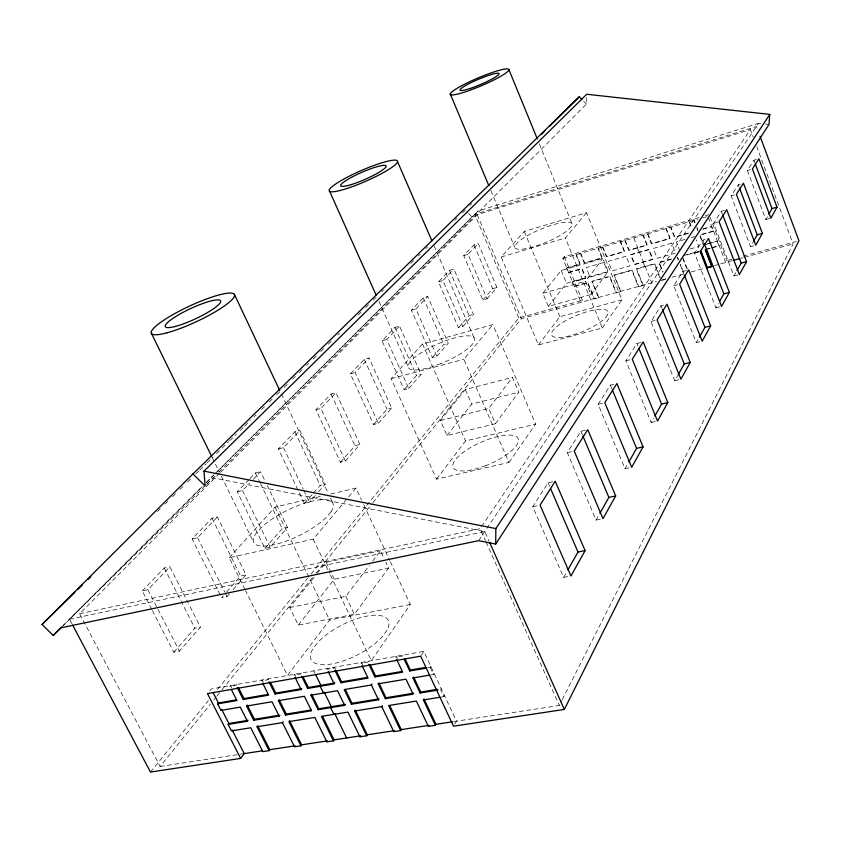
<?xml version="1.0" encoding="UTF-8"?>
<svg xmlns="http://www.w3.org/2000/svg" width="841" height="841" viewBox="0 0 841 841"><rect width="100%" height="100%" fill="white"/><g stroke="black" fill="none" stroke-linecap="round" stroke-linejoin="round"><path stroke-width="0.63" stroke-dasharray="4.21 3.15" d="M218.807 472.274L586.419 104.074L586.65 96.704M453.898 721.567L559.286 705.462L561.651 700.784M562.251 699.607L793.105 243.953L756.826 146.807M552.821 481.725L548.048 482.776L532.774 506.713L563.659 577.41L566.781 571.891M585.462 430.214L580.91 431.286L567.276 452.647L596.048 520.074L599.255 514.408M613.636 384.316L610.366 385.125L598.13 404.311L625.052 468.752L628.248 463.086M640.684 342.539L636.931 343.506L625.872 360.831L651.165 422.529L653.615 418.187M663.402 305.157L660.994 305.798L650.966 321.514L674.797 380.689L677.32 376.221M686.372 270.508L682.913 271.464L673.767 285.793L696.295 342.634L698.766 338.271M705.168 239.443L702.939 240.074L694.571 253.194L715.933 307.869L718.372 303.569M724.543 210.334L721.326 211.27L713.631 223.317L733.941 275.995L735.759 272.778M740.322 184.126L738.251 184.736L731.165 195.848L750.519 246.665L752.958 242.345M756.395 159.475L753.893 160.221L747.344 170.502L765.815 219.575L768.306 215.18M454.697 724.185L456.463 721.179L423.801 651.407L211.249 688.979L208.999 691.744M731.838 259.238L726.771 260.626L725.678 262.497L708.322 217.546M441.346 697.031L443.911 696.621L444.511 695.633L441.945 696.054M441.252 688.674L440.642 689.652L443.911 696.621M430.97 674.913L433.535 674.482L434.145 673.515L431.58 673.946M427.68 667.901L430.245 667.46L430.865 666.493L428.3 666.934M421.299 655.234L423.801 651.407M478.645 540.658L758.508 123.333L760.832 123.595M481.567 526.529L750.393 129.598L753.147 136.978M390.35 561.735L410.303 604.49L371.344 660.584L330.166 574.54M508.984 462.413L535.633 424.064L492.847 324.615L422.529 343.99L391.16 378.681L436.542 479.16L508.984 462.413L463.843 359.265L492.847 324.615M602.366 327.979L621.93 299.817L586.534 212.689L524.269 231.485L501.194 256.999L538.461 344.936L602.366 327.979L565.341 238.014L586.534 212.689M333.131 668.259L333.803 667.323M314.019 577.378L289.725 607.538L298.303 625.084L354.355 614.266L388.563 568.064L385.872 562.303M495.433 423.706L518.76 392.2L512.4 377.42L465.325 389.541L440.337 420.563L447.023 435.533L495.433 423.706L488.768 408.474L512.4 377.42M591.034 294.581L608.138 271.475L602.871 258.534L561.252 270.455L542.865 293.278L548.364 306.376L591.034 294.581L585.567 281.272L602.871 258.534M564.3 256.705L582.35 300.405L580.942 302.287L562.839 258.502L564.3 256.705L700.238 217.241M410.303 604.49L329.567 620.048L287.527 675.407L245.572 590.666M436.542 479.16L465.557 440.957L535.633 424.064M538.461 344.936L559.896 316.7L621.93 299.817M289.725 607.538L345.798 596.353L369.441 565.278M372.595 561.136L380.479 550.781L383.717 557.688M298.303 625.084L334.276 579.239L388.563 568.064M447.023 435.533L471.706 404.069L518.76 392.2M548.364 306.376L566.54 283.207L608.138 271.475M219.575 473.283L79.611 613.741L160.116 766.456L210.429 704.096M213.73 700.006L216.2 696.937M217.031 695.917L221.151 690.797M221.982 689.778L312.715 577.315M316.016 573.226L372.1 503.706M372.931 502.687L521.409 318.665L656.506 281.514M317.257 573.352L326.171 562.293L380.479 550.781M150.465 772.059L208.4 700.616M217.504 689.399L307.722 578.156M311.033 574.077L518.771 317.919L582.35 300.405M244.994 589.488L229.257 557.709L313.241 539.176L355.985 488.106L361.535 499.985M152.389 610.598L173.782 652.238L179.417 651.155L200.41 627.113L188.647 603.901M223.222 595.88L221.572 597.772L227.017 596.637L229.614 593.672M233.062 589.72L246.014 574.876L217.399 516.91L212.027 518.172L192.137 538.923L220.416 595.46M249.041 479.559L237.288 491.817L264.894 548.385L270.171 547.218L287.443 527.433L267.291 485.614M318.602 491.754L325.246 484.143L299.911 430.445L294.876 431.738L278.382 448.957L304.358 503.412L309.456 502.224L315.28 495.559M345.399 461.068L359.874 444.49L335.927 392.705L331.039 394.009L315.922 409.788L340.447 462.277L345.399 461.068L320.873 408.474L335.927 392.705M378.376 423.286L391.706 408.032L369.01 358.035L364.269 359.338L350.361 373.846L373.583 424.505L378.376 423.286L355.165 372.542L369.01 358.035M408.768 388.479L421.078 374.392L399.507 326.066L394.913 327.37L382.077 340.763L404.122 389.698L408.768 388.479L386.734 339.459L399.507 326.066M436.857 356.321L448.253 343.265L427.712 296.505L423.254 297.809L411.365 310.203L432.337 357.541L436.857 356.321L415.896 308.899L427.712 296.505M462.886 326.497L473.472 314.376L453.877 269.088L449.536 270.382L438.508 281.882L458.503 327.717L462.886 326.497L442.902 280.589L453.877 269.088M487.097 298.786L496.947 287.496L478.214 243.585L473.988 244.868L463.727 255.58L482.829 299.995L487.097 298.786L467.995 254.297L478.214 243.585M173.782 652.238L194.849 628.216L200.41 627.113M226.544 592.096L240.642 576.022L246.014 574.876M264.894 548.385L282.25 528.611L287.443 527.433M304.358 503.412L312.705 493.898M313.535 492.952L320.211 485.341L325.246 484.143M340.447 462.277L354.997 445.698L359.874 444.49M373.583 424.505L386.976 409.241L391.706 408.032M404.122 389.698L416.484 375.612L421.078 374.392M432.337 357.541L443.796 344.484L448.253 343.265M458.503 327.717L469.141 315.596L473.472 314.376M482.829 299.995L492.731 288.705L496.947 287.496M229.257 557.709L275.049 507.07L321.84 496.106M151.8 609.441L142.297 590.929L147.932 589.72L169.84 566.76L188.058 602.745M192.137 538.923L197.593 537.672L217.399 516.91M237.288 491.817L242.565 490.534L249.766 482.997M253.372 479.223L260.563 471.675L265.052 480.968M278.382 448.957L283.48 447.654L299.911 430.445M142.297 590.929L164.279 567.99L169.84 566.76M249.945 478.624L255.359 472.968L260.563 471.675M206.918 484.185L217.882 473.21M220.5 472.358L477.246 214.707L750.393 129.598M63.422 625.22L201.787 486.971M206.434 482.335L213.856 474.913M214.791 473.988L478.045 211.028L758.508 123.333M61.803 626.955L202.439 486.424M206.161 482.713L213.593 475.281M217.304 471.57L478.045 211.028M469.867 205.488L471.717 203.648M72 623.854L69.551 619.218L205.772 485.194M206.707 484.279L213.236 477.856L484.742 531.565L489.02 541.11M157.467 511.454L160.274 508.7M164.973 504.106L168.726 500.427M172.479 496.758L176.232 493.078M179.985 489.409L183.737 485.73M187.49 482.051L191.243 478.382M195.932 473.788L198.749 471.034M199.685 470.108L206.255 463.675M207.191 462.76L212.826 457.252M216.579 453.572L221.267 448.978M222.203 448.064L228.773 441.63M229.709 440.716L236.279 434.282M240.032 430.603L243.785 426.934M244.72 426.009L250.355 420.5M254.108 416.821L255.979 414.981M261.614 409.472L264.431 406.718M269.12 402.124L272.873 398.445M276.626 394.776L280.379 391.097M284.132 387.417L287.885 383.748M292.573 379.154L295.391 376.4M299.144 372.721L302.897 369.041M306.65 365.372L308.531 363.533M313.22 358.939L316.973 355.259M320.726 351.591L324.479 347.911M328.232 344.242L331.985 340.563M337.619 335.054L339.491 333.215M358.255 314.839L361.073 312.085M365.772 307.491L368.579 304.736M373.278 300.142L376.085 297.378M381.719 291.869L383.591 290.029M410.807 263.391L413.625 260.626M418.313 256.032L420.185 254.203M425.819 248.684L427.691 246.844M454.907 220.205L456.779 218.366M462.413 212.857L465.231 210.092L467.775 212.678M463.727 255.58L467.995 254.297M747.344 170.502L750.382 169.588M501.194 256.999L565.341 238.014M438.508 281.882L442.902 280.589M731.165 195.848L734.319 194.923M705.273 215.78L709.047 214.676M562.839 258.502L697.946 219.322M702.918 217.882L707.891 216.442M411.365 310.203L415.896 308.899M713.631 223.317L717.993 222.066M566.739 267.932L580.237 264.063L576.348 254.581M688.401 233.052L674.745 236.962L670.897 227.165M703.023 228.857L711.728 226.366M688.159 233.409L674.503 237.32L670.645 227.522L666.019 228.868L669.878 238.655L651.491 243.922L647.633 234.197L643.071 235.522L646.929 245.225L628.805 250.418L624.926 240.778L620.427 242.082L624.306 251.711L606.414 256.841L602.534 247.265L598.088 248.558L601.977 258.113L584.337 263.17L580.437 253.667L576.053 254.939L579.954 264.421L566.445 268.29L568.264 272.694L581.772 268.836L585.693 278.392L572.195 282.198L574.004 286.581L587.502 282.797L594.145 298.965L598.519 297.756L591.875 281.567L609.504 276.626L616.138 292.92L620.574 291.701L613.951 275.375L631.812 270.371L638.424 286.792L642.923 285.551L636.311 269.109L654.424 264.032L660.542 279.401M702.792 229.215L711.497 226.723L713.284 231.349L699.607 235.238L703.475 245.204M568.548 272.326L582.056 268.479L585.977 278.024L572.479 281.83M713.515 230.981L699.838 234.881L703.707 244.836M684.984 239.412L676.29 241.893L680.18 251.764M691.197 237.646L694.918 236.584M765.815 219.575L769.872 218.429M707.439 243.785L717.373 240.978M690.104 248.968L698.797 246.518L696.211 239.895M704.726 244.847L708.448 243.795M709.688 243.448L717.152 241.346L718.929 245.95L711.475 248.042M542.865 293.278L585.567 281.272M574.287 286.203L587.785 282.418L594.419 298.587M671.465 258.954L659.228 262.381L662.992 271.853M683.439 255.59L699.565 251.07M705.494 249.409L710.456 248.021M711.696 247.674L719.15 245.583M671.223 259.322L658.987 262.749L662.75 272.221M686.929 254.918L699.334 251.438M706.503 249.43L710.225 248.389M382.077 340.763L386.734 339.459M694.571 253.194L699.092 251.922M750.519 246.665L753.662 245.793M743.234 256.095L796.416 241.451M662.403 279.895L665.82 278.949L664.874 276.584M671.927 277.278L684.154 273.914L680.401 264.389M691.249 271.958L704.874 268.216M714.514 265.567L719.476 264.2M720.716 263.864L731.922 260.773M740.658 258.376L743.16 257.693M744.411 257.346L793.105 243.953M661.015 280.579L665.567 279.328L664.632 276.962M350.361 373.846L355.165 372.542M673.767 285.793L678.466 284.51M733.941 275.995L738.293 274.828M391.16 378.681L463.843 359.265M315.922 409.788L320.873 408.474M650.966 321.514L655.854 320.232M715.933 307.869L720.443 306.692M696.295 342.634L699.817 341.74M625.872 360.831L631.192 359.485M440.337 420.563L488.768 408.474M674.797 380.689L679.675 379.501M598.13 404.311L603.68 402.965M330.692 494.035L355.985 488.106M651.165 422.529L656.243 421.341M567.276 452.647L573.078 451.312M625.052 468.752L629.478 467.775M532.774 506.713L537.641 505.662M79.611 613.741L480.095 528.705L485.446 540.647M69.551 619.218L484.742 531.565M596.048 520.074L601.841 518.876M563.659 577.41L568.516 576.474M160.116 766.456L239.054 754.398M240.347 754.198L244.226 753.599M765.489 124.121L767.812 124.373M468.626 213.54L472.011 216.978M583.738 101.341L586.419 104.074M147.932 589.72L179.417 651.155M231.748 687.917L230.56 685.573L229.824 686.487L236.111 685.383L236.847 684.458L237.94 686.624M164.279 567.99L194.849 628.216M263.359 682.156L262.266 679.97L261.54 680.895L267.964 679.759L268.678 678.834L269.782 681.021M197.593 537.672L224.715 592.011M225.283 593.168L227.017 596.637M295.748 676.458L294.655 674.24L293.951 675.176L300.521 674.009L301.215 673.084L302.308 675.302M212.027 518.172L240.642 576.022M313.777 670.855L314.87 673.094M212.216 457.536L219.112 471.622M221.404 476.321L253.583 542.067M335.57 669.447L334.476 667.197L333.793 668.143L327.086 669.32L327.769 668.385L328.863 670.624M242.565 490.534L270.171 547.218M275.049 507.07L329.567 620.048M255.359 472.968L259.848 482.24M260.405 483.396L282.25 528.611M362.713 664.674L361.619 662.403L360.957 663.349L367.822 662.13L368.484 661.184L369.577 663.465M345.798 596.353L354.355 614.266M326.171 562.293L334.276 579.239M313.241 539.176L329.598 573.362M283.48 447.654L303.244 489.168M303.811 490.356L309.456 502.224M397.33 658.577L396.237 656.285L395.596 657.231L402.629 655.991L403.26 655.044L404.353 657.347M281.378 393.935L328.4 493.572M330.639 498.314L332.889 503.065M294.876 431.738L320.211 485.341M430.245 667.46L433.535 674.482M363.743 504.737L389.793 560.558M331.039 394.009L354.997 445.698M364.269 359.338L386.976 409.241M394.913 327.37L416.484 375.612M378.934 301.383L408.926 368.337M485.982 541.846L559.286 705.462M422.529 343.99L465.557 440.957M465.325 389.541L471.706 404.069M423.254 297.809L443.796 344.484M449.536 270.382L469.141 315.596M434.061 245.751L474.734 339.396M548.048 482.776L549.604 486.361M473.988 244.868L492.731 288.705M518.771 317.919L474.723 214.339L756.406 126.476L757.321 128.925M477.246 214.707L521.409 318.665M580.91 431.286L582.435 434.892M490.881 190.508L514.734 247.191M524.269 231.485L559.896 316.7M610.366 385.125L611.859 388.7M561.252 270.455L566.54 283.207M539.291 143.79L572.143 224.021M580.721 253.309L584.621 262.802L602.251 257.745L598.372 248.2M598.792 297.378L592.159 281.199L609.778 276.258L616.4 292.542M602.808 246.907L606.697 256.473L624.569 251.354L620.69 241.724M620.837 291.322L614.214 275.007L632.075 270.003L638.687 286.413M636.931 343.506L637.92 345.935M625.199 240.421L629.068 250.061L647.192 244.868L643.323 235.165M643.176 285.183L636.574 268.742L654.676 263.664L660.322 277.845M633.788 237.929L637.657 247.601M639.454 252.1L643.354 261.856M645.152 266.334L651.743 282.818M660.994 305.798L661.962 308.216M637.394 247.958L639.192 252.468M643.102 262.213L644.889 266.702M647.885 233.84L651.754 243.554L670.119 238.287L666.272 228.51M677.583 257.241L678.519 259.617M677.341 257.609L678.277 259.985M680.159 264.757L683.912 274.292M683.144 258.334L687.36 269.067M682.429 257.504L687.118 269.435M702.939 240.074L703.885 242.523M694.214 220.405L695.065 222.602M696.779 226.986L698.051 230.276M694.834 222.96L693.983 220.763L689.284 222.119L691.849 228.699M696.968 228.447L697.82 230.644M689.525 221.761L692.09 228.342M709.983 217.094L726.771 260.626M721.326 211.27L722.251 213.688M738.251 184.736L739.176 187.186M753.893 160.221L754.808 162.649M387.039 630.119L382.55 636.406A43.29 16.831 -27.1 0 1 331.869 663.927A43.29 16.831 -27.1 0 1 312.905 648.779L317.677 642.566A43.29 16.831 -27.1 0 1 367.37 616.033A43.29 16.831 -27.1 0 1 387.039 630.119M607.812 314.555L605.52 317.74A30.539 8.62 -22.4 0 1 581.678 331.953L574.151 334.602A30.539 8.62 -22.4 0 1 551.969 332.058A30.539 8.62 -22.4 0 1 585.126 312.305A30.539 8.62 -22.4 0 1 607.812 314.555M331.07 511.801L326.161 517.53A44.205 13.961 -26.3 0 1 273.956 544.768A44.205 13.961 -26.3 0 1 256.379 532.984L261.572 527.296A44.205 13.961 -26.3 0 1 312.694 501.015A44.205 13.961 -26.3 0 1 331.07 511.801M571.617 226.218L569.147 229.088A31.001 7.064 -22.6 0 1 544.674 242.881L537.073 245.667A31.001 7.064 -22.6 0 1 515.396 245.088A31.001 7.064 -22.6 0 1 549.415 225.935A31.001 7.064 -22.6 0 1 571.617 226.218M440.716 363.659L431.948 366.771A36.163 9.661 -23.8 0 1 416.442 356.058A36.163 9.661 -23.8 0 1 471.927 336.337A36.163 9.661 -23.8 0 1 440.716 363.659M485.793 465.641L477.12 468.563A35.543 11.732 -23.9 0 1 460.384 454.655A35.543 11.732 -23.9 0 1 515.291 436.111A35.543 11.732 -23.9 0 1 485.793 465.641M648.989 249.388L630.876 254.55L634.776 264.274L652.879 259.165L648.989 249.388M603.785 262.56L586.145 267.596L590.077 277.162L607.707 272.19L603.785 262.56M626.114 256.2L608.232 261.299L612.143 270.939L630.014 265.903L626.114 256.2M648.737 249.745L630.613 254.918L634.513 264.642L652.627 259.533L648.737 249.745M671.665 243.207L653.299 248.442L657.189 258.25L675.554 253.067L671.665 243.207"/><path stroke-width="1.26" d="M495.696 544.064L495.854 528.568L769.788 114.397L586.734 94.255L204.006 471.128L205.109 485.993L192.957 473.925L42.05 624.464L53.204 635.428L60.951 627.807L478.645 540.658L495.696 544.064L768.979 124.51L769.788 114.397M72.61 625.01L150.465 772.059L240.642 758.414L207.485 693.594L420.679 656.19L453.52 726.193L564.322 709.426L798.95 240.747L760.064 136.305M585.126 550.624L570.944 576.011L540.08 505.136L555.207 481.189L585.126 550.624L577.998 552.043L568.022 569.693M615.675 495.948L602.997 518.634L574.245 451.049L587.743 429.677L615.675 495.948L608.863 497.399L599.896 513.273M643.081 446.886L631.686 467.281L604.784 402.692L616.905 383.507L643.081 446.886L636.574 448.358L628.889 461.951M667.817 402.608L657.515 421.047L632.253 359.212L643.197 341.898L667.817 402.608L661.573 404.101L654.834 416.022M690.251 362.46L680.895 379.196L657.084 319.906L667.008 304.19L690.251 362.46L684.259 363.943L677.951 375.107M710.687 325.877L702.161 341.152L679.633 284.195L688.684 269.866L710.687 325.877L704.926 327.359L699.376 337.178M729.389 292.405L721.567 306.397L700.217 251.606L708.5 238.497L729.389 292.405L723.838 293.877L719.581 301.414M746.556 261.667L739.376 274.534L719.076 221.751L726.687 209.714L746.556 261.667L741.215 263.128L736.968 270.634M762.388 233.346L755.754 245.204L736.422 194.303L743.433 183.201L762.388 233.346L757.226 234.797L753.568 241.272M777.01 207.159L770.882 218.134L752.411 168.978L758.897 158.718L777.01 207.159L772.027 208.589L768.926 214.087M382.403 705.662L381.772 706.64L393.788 731.649L400.642 730.598L388.626 705.536L416.369 701.058L428.363 726.372L435.375 725.299L435.974 724.311L452.626 721.767M435.375 725.299L423.38 699.933L424.001 698.945L435.974 724.311M400.642 730.598L401.262 729.61L428.963 725.373M420.731 692.038L413.625 676.984L413.005 677.951L420.111 693.016L420.731 692.038L437.404 689.305M404.258 659.449L409.704 670.981L410.334 670.014L425.735 667.376M283.133 721.704L282.439 722.65L294.508 746.787L300.931 745.809L288.852 721.62L314.828 717.436L326.886 741.846L333.446 740.847L321.388 716.374L347.932 712.096L359.969 736.8L366.676 735.78L367.317 734.792L394.418 730.661M359.969 736.8L360.621 735.822L334.108 739.87L333.446 740.847M385.987 697.736L378.87 682.871L378.219 683.828L385.346 698.703L385.987 697.736L413.719 693.184M351.359 704.264L378.492 699.828L379.133 698.85L352.011 703.297L351.359 704.264L344.211 689.567L371.354 684.984L372.006 684.027M366.676 735.78L354.639 711.013L355.291 710.046L367.317 734.792M368.915 664.411L374.918 676.942L375.57 675.985L402.061 671.444M326.886 741.846L327.548 740.868M318.098 709.709L344.642 705.357L345.315 704.401L318.781 708.742L318.098 709.709L310.949 695.181L311.633 694.235L318.781 708.742M300.931 745.809L301.614 744.832L326.255 741.068M334.886 670.393L340.91 682.766L341.572 681.82L367.422 677.383M248.158 720.327L228.857 723.481L228.132 724.427L231.422 730.882L250.734 727.77L262.823 751.612L269.099 750.656L269.803 749.699L295.191 745.82M301.614 676.238L307.638 688.464L308.332 687.518L334.865 682.966M286.266 714.072L279.117 699.733L278.403 700.679L285.562 715.029L286.266 714.072L310.981 710.025M275.091 694.035L301.067 689.588L301.761 688.642L275.806 693.1L275.091 694.035L269.057 681.956M253.73 720.232L254.445 719.297L247.286 705.115L246.56 706.051L253.73 720.232L279.149 716.08L279.843 715.134M240.642 758.414L244.226 753.599L262.234 750.855M269.099 750.656L257.02 726.75L257.735 725.804L269.803 749.699M237.204 687.549L243.238 699.491L243.974 698.556L268.111 694.414M236.395 699.859L218.376 702.95L217.64 703.875L220.952 710.382L221.698 709.447L228.857 723.481M53.204 635.428L61.561 627.071M541.257 134.549L544.968 130.86M549.604 126.255L579.27 96.768L581.951 99.511M42.05 624.464L74.891 592.306M77.708 589.552L82.397 584.958M88.032 579.449L90.839 576.695M192.957 473.925L579.27 96.768M707.355 267.533L712.033 266.25L705.494 249.409M733.173 260.437L739.418 258.713M217.64 703.875L236.952 700.564L231.464 689.736M243.238 699.491L268.668 695.139L262.634 683.081M307.638 688.464L334.192 683.912L328.179 671.57M340.91 682.766L368.053 678.109L362.05 665.62M374.918 676.942L402.681 672.18L396.689 659.533M409.704 670.981L426.398 668.122M220.952 710.382L240.274 707.113L247.443 721.263L228.132 724.427M246.56 706.051L271.979 701.762L279.149 716.08M278.403 700.679L304.379 696.295L311.538 710.782L285.562 715.029M310.949 695.181L337.504 690.703L344.642 705.357M378.219 683.828L405.982 679.139L413.099 694.161L385.346 698.703M413.005 677.951L429.688 675.134M254.445 719.297L278.581 715.334M420.111 693.016L438.077 690.072M257.02 726.75L282.439 722.65M354.639 711.013L381.772 706.64M423.38 699.933L440.064 697.242M204.006 471.128L495.854 528.568M213.036 692.479L218.376 702.95M232.148 729.935L244.226 753.599M238.487 687.717L243.974 698.556M270.329 682.125L275.806 693.1M289.556 720.663L301.614 744.832M295.044 677.394L301.067 689.588M302.855 676.416L308.332 687.518M322.639 716.574L334.108 739.87M315.417 674.209L320.884 685.362L320.2 686.309L323.501 693.068L324.184 692.111L331.322 706.692L330.65 707.649L333.94 714.345L334.613 713.389L346.639 737.956M151.306 333.078L211.638 456.358M336.116 670.571L341.572 681.82M345.43 689.746L352.011 703.297M371.354 684.984L378.492 699.828M370.114 664.6L375.57 675.985M389.804 705.694L401.262 729.61M234.345 294.287L279.696 390.371M404.889 658.492L410.334 670.014M489.546 542.308L564.322 709.426M329.672 191.37L376.263 295.401M397.562 161.714A37.267 5.813 -23.6 0 1 344.915 189.13A37.267 5.813 -23.6 0 1 347.659 177.009A37.267 5.813 -23.6 0 1 397.562 161.714L431.98 240.946M550.634 488.747L577.998 552.043M582.95 436.09L608.863 497.399M450.282 94.013L488.852 185.682M612.353 389.898L636.574 448.358M508.921 69.635A31.8 4.216 -23 0 1 465.525 91.764A31.8 4.216 -23 0 1 464.358 84.321A31.8 4.216 -23 0 1 508.921 69.635L537.304 138.923M638.897 348.353L661.573 404.101M662.456 309.435L684.259 363.943M684.343 275.112L704.926 327.359M704.359 243.743L723.838 293.877M705.263 249.777L711.812 266.618L707.123 267.911L700.574 251.091M701.278 251.922L706.892 266.334M722.713 214.886L741.215 263.128M739.638 188.405L757.226 234.797M755.26 163.858L772.027 208.589M350.918 184.705A24.841 3.879 -23.6 0 0 386.145 166.423A24.841 3.879 -23.6 0 0 353.031 176.515A24.841 3.879 -23.6 0 0 350.918 184.705M166.97 332.826A45.845 8.515 -25 0 0 234.155 296.82A45.845 8.515 -25 0 0 177.64 312.011A45.845 8.515 -25 0 0 166.97 332.826M175.475 326.403A30.549 5.677 -25 0 0 220.405 302.424A30.549 5.677 -25 0 0 183.002 312.368A30.549 5.677 -25 0 0 175.475 326.403M470.087 88.473A21.204 2.807 -23 0 0 499.123 73.714A21.204 2.807 -23 0 0 469.509 83.438A21.204 2.807 -23 0 0 470.087 88.473"/></g></svg>
